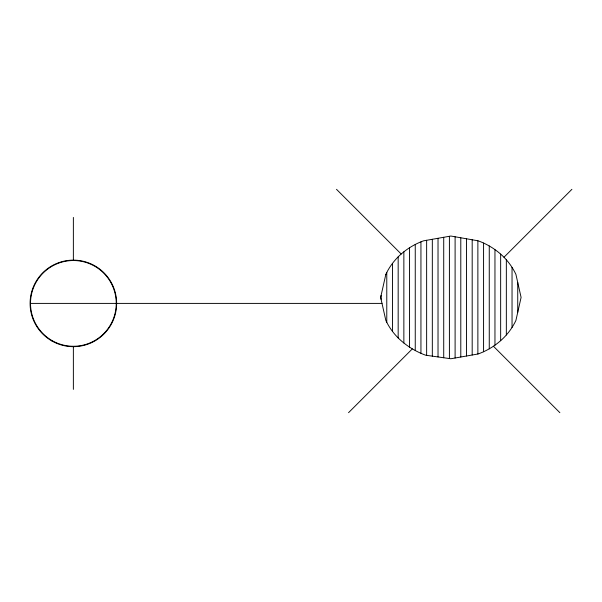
<?xml version="1.0" encoding="UTF-8"?>
<svg xmlns="http://www.w3.org/2000/svg" width="602" height="602" viewBox="0 0 602 602"><rect width="100%" height="100%" fill="white"/><g stroke="black" fill="none" stroke-linecap="round" stroke-linejoin="round"><path stroke-width="0.9" d="M348.55 412.679L412.347 348.874M503.972 257.257L571.9 189.321M30.499 303.4L382.007 303.4M336.503 189.321L401.203 254.021M493.422 346.24L559.86 412.679M517.735 282.458L517.735 312.34M512.039 267.363L512.039 327.428M506.342 259.808L506.342 334.983M500.653 254.119L500.653 340.679M494.957 249.619L494.957 345.179M489.26 245.97L489.26 348.821M483.572 243.042L483.572 351.756M477.875 240.777L477.875 354.021M472.186 239.777L472.186 355.022M466.49 238.776L466.49 356.015M460.793 237.775L460.793 357.016M455.104 236.782L455.104 358.017M449.408 236.293L449.408 358.551M443.719 237.293L443.719 357.754M438.023 238.294L438.023 356.948M432.326 239.287L432.326 356.151M426.637 240.288L426.637 355.346M420.941 241.838L420.941 353.314M415.252 244.465L415.252 350.53M409.556 247.753L409.556 347.121M403.859 251.817L403.859 342.989M398.17 256.866L398.17 337.933M392.474 263.398L392.474 331.393M386.777 272.443L386.777 322.356M381.089 295.477L381.089 299.322M73.369 217.427L73.369 260.132M73.369 346.669L73.369 389.374M385.844 274.339L380.652 297.396L385.844 320.46A62.608 62.608 0 0 0 401.218 340.785A77.048 77.048 0 0 0 425.697 355.218L450.875 358.754L478.161 353.968A70.404 70.404 0 0 0 500.525 340.785A62.608 62.608 0 0 0 515.906 320.46L521.091 297.396L515.906 274.339A62.608 62.608 0 0 0 500.525 254.006A70.404 70.404 0 0 0 478.161 240.823L450.875 236.037L423.582 240.823A70.404 70.404 0 0 0 401.218 254.006A62.608 62.608 0 0 0 385.844 274.339M51.938 340.529A42.87 42.87 0 0 0 116.246 303.4A42.87 42.87 0 0 0 51.938 266.272A42.87 42.87 0 0 0 51.938 340.529M51.734 340.875A43.269 43.269 0 0 0 116.637 303.4A43.269 43.269 0 0 0 51.734 265.926A43.269 43.269 0 0 0 51.734 340.875"/></g></svg>
